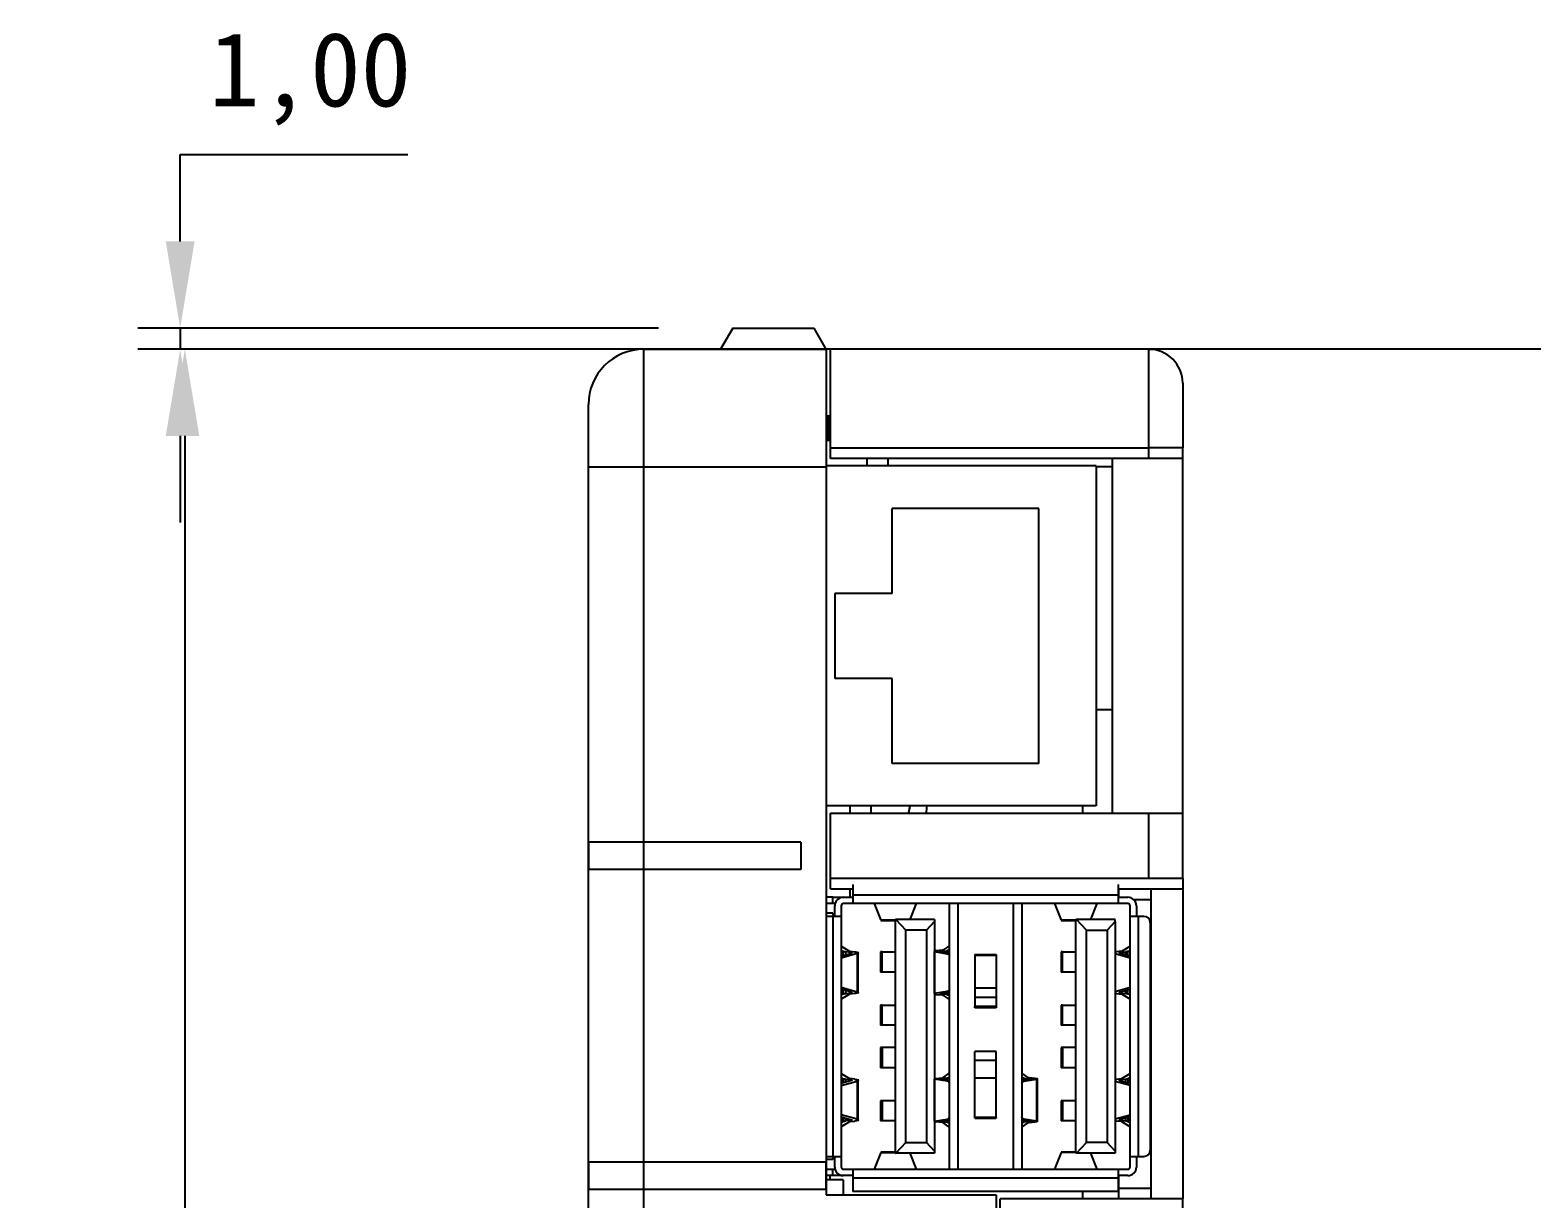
# Model space of a CAD drawing. Header units: inches. Extents: x 101 to 265, y 24 to 241.
# Drawn here: x 100.8 to 171.5, y 186.3 to 241.3 of the extents above; entities that cross this region are included whole.
import ezdxf

# ---------------------------------------------------------------- set-up
doc = ezdxf.new("R2010")
doc.units = ezdxf.units.IN
doc.header["$MEASUREMENT"] = 0
doc.styles.get("Standard").update_dxf_attribs({"font": 'simsun.ttc'})
doc.dimstyles.new('ISO-25', dxfattribs={"dimtxt": 2.5, "dimasz": 2.5, "dimexe": 1.25, "dimexo": 0.625, "dimtad": 1, "dimtxsty": 'Standard', "dimcen": 2.5, "dimadec": 0, "dimazin": 0, "dimtfac": 1, "dimtmove": 0, "dimatfit": 3, "dimfxl": 1, "dimarcsym": 0})

# ---------------------------------------------------------------- blocks, each defined once
blk = doc.blocks.new('*D20')
at = {"color": 0, "lineweight": -2}
for p, q in [((107.89, 231.325), (107.89, 235.405)), ((107.89, 235.405), (118.604, 235.405)), ((130.404, 227.245), (105.89, 227.245)), ((107.89, 227.245), (107.89, 226.245)), ((130.404, 226.245), (105.89, 226.245)), ((107.89, 222.165), (107.89, 218.085))]:
    blk.add_line(p, q, dxfattribs=at)
at = {"color": 0}
for points in [[(107.21, 231.325), (108.57, 231.325), (107.89, 227.245)], [(108.57, 222.165), (107.21, 222.165), (107.89, 226.245)]]:
    blk.add_solid(points, dxfattribs=at)
at = {"layer": 'Defpoints', "color": 0}
for p in [(130.404, 227.245), (107.89, 226.245), (130.404, 226.245)]:
    blk.add_point(p, dxfattribs=at)
at = {"color": 0, "insert": (114.009, 238.972), "char_height": 3.5, "attachment_point": 5}
blk.add_mtext('1,00', dxfattribs=at)
blk = doc.blocks.new('*D21')
at = {"color": 0, "lineweight": -2}
for p, q in [((178.126, 226.245), (106.11, 226.245)), ((108.11, 222.165), (108.11, 158.075)), ((108.11, 86.85), (108.11, 150.94)), ((178.126, 82.77), (106.11, 82.77))]:
    blk.add_line(p, q, dxfattribs=at)
at = {"color": 0}
for points in [[(108.79, 222.165), (107.43, 222.165), (108.11, 226.245)], [(107.43, 86.85), (108.79, 86.85), (108.11, 82.77)]]:
    blk.add_solid(points, dxfattribs=at)
at = {"layer": 'Defpoints', "color": 0}
for p in [(178.126, 226.245), (108.11, 82.77), (178.126, 82.77)]:
    blk.add_point(p, dxfattribs=at)
at = {"color": 0, "insert": (108.11, 154.507), "char_height": 3.5, "attachment_point": 5}
blk.add_mtext('143,47', dxfattribs=at)

msp = doc.modelspace()

# ---------------------------------------------------------------- linework, layer by layer
at = {"color": 7, "linetype": 'Continuous', "lineweight": 25}
for p, q in [((133.91, 227.245), (133.332, 226.245)), ((133.91, 227.245), (137.735, 227.245)), ((138.313, 226.245), (137.735, 227.245)), ((129.713, 226.245), (129.713, 220.706)), ((129.713, 226.245), (138.313, 226.245)), ((138.313, 226.245), (138.313, 220.706)), ((138.513, 226.245), (138.313, 226.245)), ((138.513, 221.607), (138.513, 226.245)), ((153.493, 226.245), (138.513, 226.245)), ((140.913, 226.245), (140.763, 226.245)), ((153.493, 221.607), (153.493, 226.245)), ((153.493, 226.245), (153.643, 226.245)), ((153.643, 226.238), (153.643, 226.245)), ((155.093, 224.645), (155.093, 221.607)), ((127.113, 220.706), (127.113, 223.645)), ((138.313, 223.12), (138.513, 223.12)), ((138.513, 221.957), (138.313, 221.957)), ((138.513, 221.607), (153.493, 221.607)), ((138.513, 221.107), (138.513, 221.607)), ((153.493, 221.107), (153.493, 221.607)), ((155.093, 221.107), (155.093, 221.607)), ((127.113, 96.807), (127.113, 220.706)), ((129.713, 220.706), (138.313, 220.706)), ((129.713, 220.706), (129.713, 96.807)), ((151.013, 220.757), (138.313, 220.757)), ((138.313, 220.706), (138.313, 186.457)), ((153.493, 221.107), (138.513, 221.107)), ((140.213, 221.107), (140.213, 220.757)), ((141.213, 221.107), (141.213, 220.757)), ((151.013, 220.757), (151.013, 204.757)), ((151.793, 204.407), (151.793, 221.107)), ((155.093, 204.407), (155.093, 221.107)), ((148.313, 218.757), (141.413, 218.757)), ((141.413, 214.757), (141.413, 218.757)), ((148.313, 206.757), (148.313, 218.757)), ((141.413, 214.757), (138.713, 214.757)), ((138.713, 214.757), (138.713, 210.757)), ((141.413, 210.757), (138.713, 210.757)), ((141.413, 206.757), (141.413, 210.757)), ((148.313, 206.757), (141.413, 206.757)), ((151.013, 204.757), (138.313, 204.757)), ((138.513, 201.354), (138.513, 204.407)), ((138.513, 204.407), (153.493, 204.407)), ((139.413, 204.757), (139.413, 204.407)), ((140.413, 204.757), (140.413, 204.407)), ((150.393, 204.407), (150.393, 204.757)), ((153.493, 201.354), (153.493, 204.407)), ((155.093, 201.354), (155.093, 204.407)), ((138.513, 200.857), (138.513, 201.357)), ((138.513, 201.354), (153.493, 201.354)), ((138.513, 200.857), (139.563, 200.857)), ((139.413, 200.857), (139.413, 200.457)), ((139.563, 201.057), (139.563, 200.557)), ((152.063, 200.557), (152.063, 201.057)), ((152.063, 200.857), (155.093, 200.857)), ((152.093, 200.457), (152.093, 200.857)), ((153.593, 200.857), (153.593, 186.257)), ((155.093, 201.354), (155.093, 200.857)), ((155.093, 200.857), (155.093, 186.257)), ((138.613, 200.457), (138.313, 200.457)), ((138.725, 200.157), (138.313, 200.157)), ((138.613, 200.157), (138.613, 200.457)), ((138.613, 200.457), (139.113, 200.457)), ((139.113, 200.457), (139.563, 200.457)), ((139.563, 200.157), (139.113, 200.157)), ((139.563, 200.557), (139.563, 200.157)), ((152.063, 200.557), (139.563, 200.557)), ((144.166, 200.157), (139.563, 200.157)), ((140.565, 200.157), (140.879, 199.37)), ((142.262, 199.407), (142.561, 200.157)), ((144.113, 187.657), (144.113, 200.157)), ((144.513, 200.157), (144.166, 200.157)), ((147.113, 200.157), (144.513, 200.157)), ((144.513, 187.657), (144.513, 200.157)), ((147.113, 200.157), (147.113, 187.657)), ((147.459, 200.157), (147.113, 200.157)), ((152.063, 200.157), (147.459, 200.157)), ((147.513, 200.157), (147.513, 187.657)), ((149.064, 200.157), (149.378, 199.37)), ((150.761, 199.407), (151.06, 200.157)), ((152.063, 200.157), (152.063, 200.557)), ((152.063, 200.457), (152.513, 200.457)), ((152.513, 200.157), (152.063, 200.157)), ((155.143, 200.348), (155.093, 200.348)), ((155.143, 200.331), (155.093, 200.331)), ((155.143, 200.239), (155.093, 200.239)), ((138.613, 199.707), (138.313, 199.707)), ((138.363, 199.557), (138.313, 199.553)), ((138.613, 199.557), (138.363, 199.557)), ((138.613, 199.707), (138.613, 199.557)), ((138.613, 199.557), (138.613, 188.257)), ((139.013, 199.557), (138.613, 199.557)), ((138.713, 199.557), (138.713, 200.057)), ((139.013, 200.057), (139.013, 199.557)), ((139.013, 199.557), (139.013, 188.257)), ((152.613, 199.557), (152.613, 200.057)), ((153.013, 199.557), (152.613, 199.557)), ((152.613, 188.257), (152.613, 199.557)), ((152.913, 200.057), (152.913, 199.557)), ((153.013, 188.257), (153.013, 199.557)), ((153.263, 199.557), (153.013, 199.557)), ((155.143, 200.083), (155.093, 200.083)), ((155.143, 199.549), (155.093, 199.549)), ((155.143, 199.532), (155.093, 199.532)), ((155.143, 199.439), (155.093, 199.439)), ((140.879, 199.37), (140.889, 199.373)), ((141.563, 199.37), (140.879, 199.37)), ((140.879, 199.357), (141.563, 199.357)), ((141.563, 188.407), (141.563, 199.407)), ((141.589, 199.407), (141.563, 199.407)), ((141.589, 199.407), (142.063, 198.907)), ((143.413, 199.407), (141.589, 199.407)), ((142.063, 188.907), (142.063, 198.907)), ((143.033, 198.907), (142.063, 198.907)), ((143.033, 198.907), (143.413, 199.309)), ((143.033, 198.907), (143.033, 188.907)), ((143.413, 199.407), (143.413, 199.309)), ((143.413, 199.309), (143.413, 188.506)), ((149.378, 199.37), (149.388, 199.373)), ((150.063, 199.37), (149.378, 199.37)), ((149.378, 199.357), (150.063, 199.357)), ((150.063, 188.407), (150.063, 199.407)), ((150.089, 199.407), (150.063, 199.407)), ((150.563, 198.907), (150.089, 199.407)), ((151.913, 199.407), (150.089, 199.407)), ((150.563, 198.907), (151.533, 198.907)), ((150.563, 188.907), (150.563, 198.907)), ((151.913, 199.309), (151.533, 198.907)), ((151.533, 198.907), (151.533, 188.907)), ((151.913, 199.309), (151.913, 199.407)), ((151.913, 199.309), (151.913, 188.506)), ((153.563, 199.257), (153.563, 188.557)), ((155.143, 199.346), (155.093, 199.346)), ((155.143, 199.284), (155.093, 199.284)), ((155.143, 199.115), (155.093, 199.115)), ((155.143, 198.874), (155.093, 198.874)), ((155.143, 198.811), (155.093, 198.811)), ((139.012, 198.158), (139.403, 197.92)), ((144.088, 198.158), (143.793, 197.963)), ((144.088, 198.158), (144.113, 198.174)), ((152.222, 197.92), (152.613, 198.158)), ((139.113, 197.908), (139.013, 197.969)), ((139.013, 197.691), (139.498, 197.829)), ((139.764, 197.807), (139.013, 197.592)), ((139.473, 197.851), (139.227, 197.881)), ((139.407, 197.92), (139.653, 197.89)), ((139.764, 197.807), (139.764, 196.008)), ((139.813, 195.925), (139.813, 197.89)), ((140.863, 197.882), (140.863, 196.932)), ((140.935, 197.882), (140.863, 197.882)), ((140.935, 196.932), (140.935, 197.882)), ((140.935, 197.882), (141.563, 197.882)), ((143.413, 197.897), (143.414, 197.896)), ((143.414, 195.919), (143.414, 197.896)), ((143.414, 197.896), (144.008, 197.797)), ((143.767, 197.959), (143.477, 197.933)), ((144.113, 197.836), (143.683, 197.907)), ((143.699, 197.916), (143.989, 197.942)), ((144.091, 197.96), (144.113, 197.975)), ((145.313, 197.757), (146.313, 197.757)), ((145.313, 197.757), (145.313, 197.727)), ((145.313, 197.727), (146.313, 197.727)), ((145.313, 197.727), (145.313, 196.171)), ((146.313, 197.757), (146.313, 197.727)), ((146.313, 197.727), (146.313, 196.171)), ((149.363, 197.882), (149.363, 196.932)), ((149.435, 197.882), (149.363, 197.882)), ((149.435, 196.932), (149.435, 197.882)), ((149.435, 197.882), (150.063, 197.882)), ((152.613, 197.592), (151.913, 197.792)), ((152.219, 197.92), (151.973, 197.89)), ((152.613, 197.691), (152.128, 197.829)), ((152.153, 197.851), (152.399, 197.881)), ((152.512, 197.908), (152.613, 197.969)), ((140.935, 196.932), (140.863, 196.932)), ((141.563, 196.932), (140.935, 196.932)), ((149.435, 196.932), (149.363, 196.932)), ((150.063, 196.932), (149.435, 196.932)), ((139.403, 195.894), (139.012, 195.657)), ((139.013, 196.223), (139.764, 196.008)), ((139.498, 195.985), (139.013, 196.124)), ((139.013, 195.846), (139.113, 195.907)), ((139.227, 195.934), (139.473, 195.964)), ((139.653, 195.925), (139.407, 195.895)), ((143.414, 195.919), (143.413, 195.919)), ((144.008, 196.019), (143.414, 195.919)), ((143.683, 195.909), (144.113, 195.98)), ((143.989, 195.873), (143.699, 195.899)), ((146.313, 196.171), (145.313, 196.171)), ((145.313, 196.171), (145.313, 195.731)), ((146.313, 196.171), (146.313, 195.731)), ((151.913, 196.023), (152.613, 196.223)), ((151.973, 195.925), (152.219, 195.895)), ((152.128, 195.985), (152.613, 196.124)), ((152.153, 195.964), (152.399, 195.934)), ((152.613, 195.657), (152.222, 195.894)), ((152.613, 195.846), (152.512, 195.907)), ((140.863, 195.382), (140.863, 194.432)), ((140.935, 195.382), (140.863, 195.382)), ((140.935, 194.432), (140.935, 195.382)), ((140.935, 195.382), (141.563, 195.382)), ((143.477, 195.883), (143.767, 195.857)), ((143.793, 195.852), (144.088, 195.657)), ((144.088, 195.657), (144.113, 195.64)), ((144.113, 195.84), (144.091, 195.855)), ((145.313, 195.731), (145.313, 195.307)), ((146.313, 195.731), (145.313, 195.731)), ((146.313, 195.307), (145.313, 195.307)), ((145.313, 195.257), (145.313, 195.307)), ((146.313, 195.257), (145.313, 195.257)), ((146.313, 195.731), (146.313, 195.307)), ((146.313, 195.307), (146.313, 195.257)), ((149.363, 195.382), (149.363, 194.432)), ((149.435, 195.382), (149.363, 195.382)), ((149.435, 194.432), (149.435, 195.382)), ((149.435, 195.382), (150.063, 195.382)), ((140.935, 194.432), (140.863, 194.432)), ((141.563, 194.432), (140.935, 194.432)), ((149.435, 194.432), (149.363, 194.432)), ((150.063, 194.432), (149.435, 194.432)), ((140.863, 193.382), (140.863, 192.432)), ((140.935, 193.382), (140.863, 193.382)), ((140.935, 193.382), (140.935, 192.432)), ((141.563, 193.382), (140.935, 193.382)), ((146.313, 193.201), (145.313, 193.201)), ((145.313, 192.777), (145.313, 193.201)), ((146.313, 192.777), (146.313, 193.201)), ((149.363, 193.382), (149.363, 192.432)), ((149.435, 193.382), (149.363, 193.382)), ((149.435, 193.382), (149.435, 192.432)), ((150.063, 193.382), (149.435, 193.382)), ((140.935, 192.432), (140.863, 192.432)), ((141.563, 192.432), (140.935, 192.432)), ((146.313, 192.777), (145.313, 192.777)), ((145.313, 191.954), (145.313, 192.777)), ((146.313, 191.954), (146.313, 192.777)), ((149.435, 192.432), (149.363, 192.432)), ((150.063, 192.432), (149.435, 192.432)), ((139.012, 192.158), (139.403, 191.92)), ((139.013, 191.969), (139.113, 191.908)), ((139.498, 191.829), (139.013, 191.691)), ((139.013, 191.592), (139.764, 191.807)), ((139.473, 191.851), (139.227, 191.881)), ((139.653, 191.89), (139.407, 191.92)), ((139.764, 191.807), (139.764, 190.008)), ((139.813, 189.925), (139.813, 191.89)), ((143.414, 191.895), (143.413, 191.895)), ((143.414, 189.918), (143.414, 191.895)), ((144.008, 191.796), (143.414, 191.895)), ((143.477, 191.932), (143.767, 191.958)), ((143.683, 191.906), (144.113, 191.834)), ((143.989, 191.942), (143.699, 191.915)), ((143.793, 191.963), (144.088, 192.158)), ((144.088, 192.158), (144.113, 192.174)), ((144.113, 191.974), (144.091, 191.96)), ((145.313, 191.954), (146.313, 191.954)), ((145.313, 190.087), (145.313, 191.954)), ((146.313, 190.087), (146.313, 191.954)), ((147.832, 191.963), (147.513, 192.174)), ((147.513, 191.974), (147.535, 191.96)), ((147.942, 191.906), (147.513, 191.834)), ((147.617, 191.796), (148.211, 191.895)), ((147.636, 191.942), (147.926, 191.915)), ((148.148, 191.932), (147.858, 191.958)), ((148.211, 191.895), (148.211, 189.918)), ((148.253, 189.882), (148.253, 191.932)), ((152.613, 191.592), (151.913, 191.792)), ((151.973, 191.89), (152.219, 191.92)), ((152.128, 191.829), (152.613, 191.691)), ((152.399, 191.881), (152.153, 191.851)), ((152.222, 191.92), (152.613, 192.158)), ((152.613, 191.969), (152.512, 191.908)), ((140.863, 190.882), (140.863, 189.932)), ((140.935, 190.882), (140.863, 190.882)), ((140.935, 190.882), (140.935, 189.932)), ((141.563, 190.882), (140.935, 190.882)), ((149.363, 190.882), (149.363, 189.932)), ((149.435, 190.882), (149.363, 190.882)), ((149.435, 190.882), (149.435, 189.932)), ((150.063, 190.882), (149.435, 190.882)), ((139.403, 189.894), (139.012, 189.657)), ((139.764, 190.008), (139.013, 190.223)), ((139.013, 190.124), (139.498, 189.985)), ((139.113, 189.907), (139.013, 189.846)), ((139.473, 189.964), (139.227, 189.934)), ((139.407, 189.895), (139.653, 189.925)), ((140.935, 189.932), (140.863, 189.932)), ((141.563, 189.932), (140.935, 189.932)), ((143.413, 189.918), (143.414, 189.918)), ((143.414, 189.918), (144.008, 190.017)), ((143.767, 189.856), (143.477, 189.882)), ((144.113, 189.979), (143.683, 189.908)), ((143.699, 189.898), (143.989, 189.872)), ((144.088, 189.657), (143.793, 189.851)), ((144.088, 189.657), (144.113, 189.64)), ((144.091, 189.854), (144.113, 189.84)), ((146.313, 190.087), (145.313, 190.087)), ((145.313, 190.057), (145.313, 190.087)), ((145.313, 190.057), (146.313, 190.057)), ((146.313, 190.087), (146.313, 190.057)), ((147.513, 189.979), (147.942, 189.908)), ((147.535, 189.854), (147.513, 189.84)), ((147.513, 189.64), (147.832, 189.851)), ((148.211, 189.918), (147.617, 190.017)), ((147.926, 189.898), (147.636, 189.872)), ((147.858, 189.856), (148.148, 189.882)), ((149.435, 189.932), (149.363, 189.932)), ((150.063, 189.932), (149.435, 189.932)), ((151.913, 190.023), (152.613, 190.223)), ((152.219, 189.895), (151.973, 189.925)), ((152.613, 190.124), (152.128, 189.985)), ((152.153, 189.964), (152.399, 189.934)), ((152.613, 189.657), (152.222, 189.894)), ((152.512, 189.907), (152.613, 189.846)), ((142.063, 188.907), (141.589, 188.407)), ((142.063, 188.907), (143.033, 188.907)), ((143.413, 188.506), (143.033, 188.907)), ((150.089, 188.407), (150.563, 188.907)), ((151.533, 188.907), (150.563, 188.907)), ((151.913, 188.506), (151.533, 188.907)), ((138.313, 188.262), (138.363, 188.257)), ((138.613, 188.107), (138.313, 188.107)), ((138.363, 188.257), (138.613, 188.257)), ((138.613, 188.257), (139.013, 188.257)), ((138.613, 188.257), (138.613, 188.107)), ((138.713, 187.757), (138.713, 188.257)), ((139.013, 188.257), (139.013, 187.757)), ((140.879, 188.444), (140.565, 187.657)), ((141.563, 188.457), (140.879, 188.457)), ((140.889, 188.448), (140.879, 188.444)), ((140.879, 188.444), (141.563, 188.444)), ((141.563, 188.407), (141.589, 188.407)), ((143.413, 188.407), (141.589, 188.407)), ((142.561, 187.657), (142.262, 188.407)), ((143.413, 188.506), (143.413, 188.407)), ((149.378, 188.444), (149.064, 187.657)), ((150.063, 188.457), (149.378, 188.457)), ((149.388, 188.448), (149.378, 188.444)), ((150.063, 188.444), (149.378, 188.444)), ((150.089, 188.407), (150.063, 188.407)), ((151.913, 188.407), (150.089, 188.407)), ((151.06, 187.657), (150.761, 188.407)), ((151.913, 188.506), (151.913, 188.407)), ((152.613, 188.257), (153.013, 188.257)), ((152.613, 187.757), (152.613, 188.257)), ((152.913, 188.257), (152.913, 187.757)), ((153.013, 188.257), (153.263, 188.257)), ((138.313, 187.657), (138.725, 187.657)), ((138.613, 187.357), (138.613, 187.657)), ((139.113, 187.657), (139.563, 187.657)), ((139.563, 187.657), (139.563, 187.257)), ((139.563, 187.657), (144.166, 187.657)), ((144.166, 187.657), (144.513, 187.657)), ((144.513, 187.657), (147.113, 187.657)), ((147.113, 187.657), (147.459, 187.657)), ((147.459, 187.657), (152.063, 187.657)), ((152.063, 187.257), (152.063, 187.657)), ((152.063, 187.657), (152.513, 187.657)), ((138.613, 187.357), (138.313, 187.357)), ((139.113, 187.157), (138.313, 187.157)), ((138.493, 187.157), (138.493, 187.357)), ((139.113, 187.357), (138.613, 187.357)), ((139.563, 187.357), (139.113, 187.357)), ((139.113, 187.157), (139.113, 186.457)), ((139.563, 187.257), (139.563, 186.607)), ((139.563, 187.257), (152.063, 187.257)), ((152.513, 187.357), (152.063, 187.357)), ((152.063, 186.607), (152.063, 187.257)), ((152.093, 186.757), (152.093, 187.357)), ((152.093, 186.757), (153.593, 186.757)), ((152.093, 186.257), (152.093, 186.757)), ((138.313, 186.457), (146.313, 186.457)), ((152.063, 186.607), (139.563, 186.607)), ((146.313, 186.457), (146.313, 184.457)), ((146.493, 183.604), (146.493, 186.257)), ((153.493, 186.257), (146.493, 186.257)), ((150.393, 186.257), (150.393, 186.607)), ((155.093, 183.604), (155.093, 186.257))]:
    msp.add_line(p, q, dxfattribs=at)
at = {"color": 8, "linetype": 'Continuous', "lineweight": 25}
for p, q in [((138.416, 221.957), (138.416, 223.12)), ((151.793, 220.713), (151.013, 220.713)), ((151.793, 209.282), (151.013, 209.282)), ((152.777, 200.357), (153.593, 200.357)), ((144.088, 198.158), (144.113, 198.158)), ((139.113, 197.719), (139.113, 197.908)), ((139.227, 197.752), (139.227, 197.881)), ((139.473, 197.822), (139.473, 197.851)), ((143.699, 197.905), (143.699, 197.916)), ((143.989, 197.942), (143.989, 197.856)), ((144.008, 197.797), (144.113, 197.802)), ((144.091, 197.839), (144.091, 197.96)), ((152.153, 197.822), (152.153, 197.851)), ((152.399, 197.881), (152.399, 197.752)), ((152.512, 197.719), (152.512, 197.908)), ((139.113, 195.907), (139.113, 196.095)), ((139.227, 195.934), (139.227, 196.063)), ((139.473, 195.964), (139.473, 195.993)), ((143.699, 195.899), (143.699, 195.911)), ((143.989, 195.96), (143.989, 195.873)), ((144.113, 196.015), (144.008, 196.019)), ((144.091, 195.855), (144.091, 195.977)), ((152.153, 195.964), (152.153, 195.993)), ((152.399, 196.063), (152.399, 195.934)), ((152.512, 195.907), (152.512, 196.095)), ((144.113, 195.657), (144.088, 195.657)), ((139.113, 191.908), (139.113, 191.719)), ((139.227, 191.752), (139.227, 191.881)), ((139.473, 191.851), (139.473, 191.822)), ((143.699, 191.915), (143.699, 191.904)), ((143.989, 191.942), (143.989, 191.855)), ((144.113, 191.8), (144.008, 191.796)), ((144.113, 192.158), (144.088, 192.158)), ((144.091, 191.96), (144.091, 191.838)), ((147.513, 191.8), (147.617, 191.796)), ((147.535, 191.96), (147.535, 191.838)), ((147.636, 191.855), (147.636, 191.942)), ((147.926, 191.915), (147.926, 191.904)), ((152.153, 191.851), (152.153, 191.822)), ((152.399, 191.881), (152.399, 191.752)), ((152.512, 191.908), (152.512, 191.719)), ((139.113, 190.095), (139.113, 189.907)), ((139.227, 189.934), (139.227, 190.063)), ((139.473, 189.993), (139.473, 189.964)), ((143.699, 189.91), (143.699, 189.898)), ((143.989, 189.959), (143.989, 189.872)), ((144.008, 190.017), (144.113, 190.013)), ((144.088, 189.657), (144.113, 189.657)), ((144.091, 189.975), (144.091, 189.854)), ((147.617, 190.017), (147.513, 190.013)), ((147.535, 189.975), (147.535, 189.854)), ((147.636, 189.872), (147.636, 189.959)), ((147.926, 189.91), (147.926, 189.898)), ((152.153, 189.993), (152.153, 189.964)), ((152.399, 190.063), (152.399, 189.934)), ((152.512, 190.095), (152.512, 189.907))]:
    msp.add_line(p, q, dxfattribs=at)
at = {"color": 7, "linetype": 'Continuous'}
for p, q in [((137.113, 203.044), (127.113, 203.044)), ((127.113, 203.044), (127.113, 201.764)), ((137.113, 203.044), (137.113, 201.764)), ((137.113, 201.764), (127.113, 201.764)), ((138.313, 187.984), (127.113, 187.984)), ((127.113, 187.984), (127.113, 186.704)), ((138.313, 186.704), (138.313, 187.984)), ((138.313, 186.704), (127.113, 186.704))]:
    msp.add_line(p, q, dxfattribs=at)
at = {"color": 7, "linetype": 'Continuous', "lineweight": 25, "flags": 128}
for points in [[(127.113, 220.706), (127.162, 220.706), (127.31, 220.706), (127.551, 220.706), (127.874, 220.706), (128.268, 220.706), (128.718, 220.706), (129.205, 220.706), (129.713, 220.706)], [(142.186, 204.407), (142.2, 204.461), (142.255, 204.757)]]:
    msp.add_lwpolyline(points, dxfattribs=at)
at = {"color": 7, "linetype": 'Continuous', "lineweight": 25}
for centre, radius, start, end in [((129.713, 223.645), 2.6, 90, 180), ((153.493, 224.645), 1.6, 0, 90), ((139.783, 205.057), 2.49, 344.87685, 353.08862), ((139.783, 205.057), 3.29, 348.61178, 354.77462), ((139.113, 200.057), 0.4, 90, 180), ((139.113, 200.057), 0.1, 90, 180), ((152.513, 200.057), 0.4, 0, 90), ((152.513, 200.057), 0.1, 0, 90), ((153.263, 199.257), 0.3, 0, 90), ((153.263, 188.557), 0.3, 270, 0), ((139.113, 187.757), 0.4, 180, 270), ((139.113, 187.757), 0.1, 180, 270), ((152.513, 187.757), 0.4, 270, 0), ((152.513, 187.757), 0.1, 270, 0)]:
    msp.add_arc(centre, radius, start, end, dxfattribs=at)
for points, knots in [([(155.093, 221.607), (155.072, 221.607), (155.031, 221.608), (154.748, 221.607), (154.435, 221.607), (154.151, 221.607), (153.832, 221.607), (153.607, 221.607), (153.493, 221.607)], [0, 0, 0, 0, 0.2335457, 0.4774442, 0.6038979, 0.7330624, 0.865049, 1, 1, 1, 1]), ([(155.093, 221.107), (155.063, 221.107), (155.005, 221.107), (154.582, 221.107), (154.053, 221.107), (153.68, 221.107), (153.493, 221.107)], [0, 0, 0, 0, 0.279692, 0.5588, 0.77899, 1, 1, 1, 1]), ([(153.493, 204.407), (153.73, 204.407), (154.205, 204.407), (154.73, 204.407), (155.039, 204.407), (155.075, 204.407), (155.093, 204.407)], [0, 0, 0, 0, 0.280032, 0.559509, 0.779639, 1, 1, 1, 1]), ([(153.493, 201.354), (153.73, 201.354), (154.205, 201.354), (154.73, 201.354), (155.039, 201.354), (155.075, 201.354), (155.093, 201.354)], [0, 0, 0, 0, 0.280032, 0.559509, 0.779639, 1, 1, 1, 1]), ([(139.227, 197.881), (139.198, 197.885), (139.146, 197.893), (139.123, 197.903), (139.113, 197.908)], [0, 0, 0, 0, 0.559052, 1, 1, 1, 1]), ([(139.407, 197.92), (139.406, 197.92), (139.404, 197.92), (139.403, 197.92), (139.403, 197.92)], [0, 0, 0, 0, 0.559052, 1, 1, 1, 1]), ([(139.473, 197.851), (139.482, 197.849), (139.503, 197.846), (139.514, 197.84), (139.512, 197.834), (139.502, 197.831), (139.498, 197.829)], [0, 0, 0, 0, 0.270442, 0.561562, 0.788565, 1, 1, 1, 1]), ([(139.653, 197.89), (139.69, 197.884), (139.769, 197.872), (139.816, 197.848), (139.814, 197.825), (139.78, 197.813), (139.764, 197.807)], [0, 0, 0, 0, 0.271095, 0.561286, 0.787783, 1, 1, 1, 1]), ([(143.477, 197.933), (143.463, 197.932), (143.438, 197.929), (143.42, 197.926), (143.413, 197.925)], [0, 0, 0, 0, 0.55989, 1, 1, 1, 1]), ([(143.683, 197.907), (143.679, 197.908), (143.671, 197.91), (143.673, 197.912), (143.683, 197.915), (143.693, 197.916), (143.699, 197.916)], [0, 0, 0, 0, 0.2744332, 0.5615225, 0.7857508, 1, 1, 1, 1]), ([(143.793, 197.963), (143.79, 197.963), (143.786, 197.961), (143.773, 197.96), (143.767, 197.959)], [0, 0, 0, 0, 0.560196, 1, 1, 1, 1]), ([(144.091, 197.96), (144.081, 197.957), (144.063, 197.95), (144.012, 197.945), (143.989, 197.942)], [0, 0, 0, 0, 0.560196, 1, 1, 1, 1]), ([(144.008, 197.797), (144.039, 197.789), (144.078, 197.778), (144.106, 197.719), (144.113, 197.706)], [0, 0, 0, 0, 0.783316, 1, 1, 1, 1]), ([(151.913, 197.881), (151.923, 197.883), (151.942, 197.886), (151.963, 197.888), (151.973, 197.89)], [0, 0, 0, 0, 0.560325, 1, 1, 1, 1]), ([(152.128, 197.829), (152.122, 197.831), (152.11, 197.835), (152.113, 197.842), (152.129, 197.847), (152.145, 197.85), (152.153, 197.851)], [0, 0, 0, 0, 0.27156, 0.563006, 0.78948, 1, 1, 1, 1]), ([(152.222, 197.92), (152.222, 197.92), (152.221, 197.92), (152.219, 197.92), (152.219, 197.92)], [0, 0, 0, 0, 0.56098, 1, 1, 1, 1]), ([(152.512, 197.908), (152.498, 197.902), (152.474, 197.891), (152.422, 197.884), (152.399, 197.881)], [0, 0, 0, 0, 0.56098, 1, 1, 1, 1]), ([(139.113, 195.907), (139.127, 195.913), (139.151, 195.923), (139.204, 195.931), (139.227, 195.934)], [0, 0, 0, 0, 0.56098, 1, 1, 1, 1]), ([(139.403, 195.894), (139.403, 195.894), (139.404, 195.895), (139.406, 195.895), (139.407, 195.895)], [0, 0, 0, 0, 0.56098, 1, 1, 1, 1]), ([(139.498, 195.985), (139.503, 195.983), (139.515, 195.979), (139.512, 195.973), (139.496, 195.967), (139.48, 195.965), (139.473, 195.964)], [0, 0, 0, 0, 0.27156, 0.563006, 0.78948, 1, 1, 1, 1]), ([(139.764, 196.008), (139.784, 196), (139.824, 195.984), (139.805, 195.959), (139.745, 195.938), (139.683, 195.929), (139.653, 195.925)], [0, 0, 0, 0, 0.272352, 0.562902, 0.788815, 1, 1, 1, 1]), ([(143.413, 195.891), (143.423, 195.889), (143.441, 195.886), (143.466, 195.884), (143.477, 195.883)], [0, 0, 0, 0, 0.560112, 1, 1, 1, 1]), ([(143.699, 195.899), (143.692, 195.9), (143.679, 195.902), (143.672, 195.904), (143.673, 195.907), (143.68, 195.908), (143.683, 195.909)], [0, 0, 0, 0, 0.274237, 0.561275, 0.7855888, 1, 1, 1, 1]), ([(144.113, 196.107), (144.101, 196.088), (144.07, 196.038), (144.031, 196.026), (144.008, 196.019)], [0, 0, 0, 0, 0.386191, 1, 1, 1, 1]), ([(151.973, 195.925), (151.961, 195.927), (151.939, 195.929), (151.921, 195.933), (151.913, 195.934)], [0, 0, 0, 0, 0.559674, 1, 1, 1, 1]), ([(152.153, 195.964), (152.143, 195.965), (152.122, 195.969), (152.111, 195.975), (152.113, 195.981), (152.123, 195.984), (152.128, 195.985)], [0, 0, 0, 0, 0.2704415, 0.5615616, 0.7885653, 1, 1, 1, 1]), ([(152.219, 195.895), (152.219, 195.895), (152.221, 195.895), (152.222, 195.894), (152.222, 195.894)], [0, 0, 0, 0, 0.559052, 1, 1, 1, 1]), ([(152.399, 195.934), (152.427, 195.93), (152.479, 195.922), (152.502, 195.912), (152.512, 195.907)], [0, 0, 0, 0, 0.559052, 1, 1, 1, 1]), ([(143.767, 195.857), (143.774, 195.856), (143.787, 195.854), (143.791, 195.853), (143.793, 195.852)], [0, 0, 0, 0, 0.559815, 1, 1, 1, 1]), ([(143.989, 195.873), (144.017, 195.87), (144.068, 195.865), (144.084, 195.858), (144.091, 195.855)], [0, 0, 0, 0, 0.559815, 1, 1, 1, 1]), ([(139.227, 191.881), (139.198, 191.885), (139.146, 191.893), (139.123, 191.903), (139.113, 191.908)], [0, 0, 0, 0, 0.5590517, 1, 1, 1, 1]), ([(139.407, 191.92), (139.406, 191.92), (139.404, 191.92), (139.403, 191.92), (139.403, 191.92)], [0, 0, 0, 0, 0.559052, 1, 1, 1, 1]), ([(139.473, 191.851), (139.482, 191.849), (139.503, 191.846), (139.514, 191.84), (139.512, 191.834), (139.502, 191.831), (139.498, 191.829)], [0, 0, 0, 0, 0.270442, 0.561562, 0.788565, 1, 1, 1, 1]), ([(139.653, 191.89), (139.69, 191.884), (139.769, 191.872), (139.816, 191.848), (139.814, 191.825), (139.78, 191.813), (139.764, 191.807)], [0, 0, 0, 0, 0.271095, 0.561286, 0.787783, 1, 1, 1, 1]), ([(143.413, 191.924), (143.423, 191.926), (143.441, 191.929), (143.466, 191.931), (143.477, 191.932)], [0, 0, 0, 0, 0.5601119, 1, 1, 1, 1]), ([(143.683, 191.906), (143.679, 191.907), (143.671, 191.909), (143.673, 191.911), (143.683, 191.914), (143.693, 191.915), (143.699, 191.915)], [0, 0, 0, 0, 0.274433, 0.561524, 0.785752, 1, 1, 1, 1]), ([(143.767, 191.958), (143.774, 191.959), (143.787, 191.96), (143.791, 191.962), (143.793, 191.963)], [0, 0, 0, 0, 0.559815, 1, 1, 1, 1]), ([(144.091, 191.96), (144.081, 191.956), (144.063, 191.949), (144.012, 191.944), (143.989, 191.942)], [0, 0, 0, 0, 0.560197, 1, 1, 1, 1]), ([(144.113, 191.707), (144.101, 191.727), (144.07, 191.777), (144.031, 191.789), (144.008, 191.796)], [0, 0, 0, 0, 0.386191, 1, 1, 1, 1]), ([(147.513, 191.707), (147.525, 191.727), (147.556, 191.777), (147.594, 191.789), (147.617, 191.796)], [0, 0, 0, 0, 0.386191, 1, 1, 1, 1]), ([(147.636, 191.942), (147.608, 191.945), (147.558, 191.95), (147.542, 191.957), (147.535, 191.96)], [0, 0, 0, 0, 0.559815, 1, 1, 1, 1]), ([(147.858, 191.958), (147.851, 191.959), (147.838, 191.96), (147.834, 191.962), (147.832, 191.963)], [0, 0, 0, 0, 0.559815, 1, 1, 1, 1]), ([(147.926, 191.915), (147.933, 191.915), (147.947, 191.913), (147.954, 191.911), (147.952, 191.908), (147.945, 191.907), (147.942, 191.906)], [0, 0, 0, 0, 0.274237, 0.561275, 0.7855888, 1, 1, 1, 1]), ([(148.148, 191.932), (148.174, 191.929), (148.229, 191.923), (148.256, 191.913), (148.251, 191.903), (148.224, 191.898), (148.211, 191.895)], [0, 0, 0, 0, 0.274237, 0.561275, 0.785589, 1, 1, 1, 1]), ([(151.913, 191.881), (151.923, 191.883), (151.942, 191.886), (151.963, 191.888), (151.973, 191.89)], [0, 0, 0, 0, 0.5603252, 1, 1, 1, 1]), ([(152.128, 191.829), (152.122, 191.831), (152.11, 191.835), (152.113, 191.842), (152.129, 191.847), (152.145, 191.85), (152.153, 191.851)], [0, 0, 0, 0, 0.2715596, 0.5630063, 0.7894799, 1, 1, 1, 1]), ([(152.222, 191.92), (152.222, 191.92), (152.221, 191.92), (152.219, 191.92), (152.219, 191.92)], [0, 0, 0, 0, 0.56098, 1, 1, 1, 1]), ([(152.512, 191.908), (152.498, 191.902), (152.474, 191.891), (152.422, 191.884), (152.399, 191.881)], [0, 0, 0, 0, 0.5609801, 1, 1, 1, 1]), ([(139.113, 189.907), (139.127, 189.913), (139.151, 189.923), (139.204, 189.931), (139.227, 189.934)], [0, 0, 0, 0, 0.56098, 1, 1, 1, 1]), ([(139.403, 189.894), (139.403, 189.894), (139.404, 189.895), (139.406, 189.895), (139.407, 189.895)], [0, 0, 0, 0, 0.5609801, 1, 1, 1, 1]), ([(139.498, 189.985), (139.503, 189.983), (139.515, 189.979), (139.512, 189.973), (139.496, 189.967), (139.48, 189.965), (139.473, 189.964)], [0, 0, 0, 0, 0.2715596, 0.5630063, 0.7894799, 1, 1, 1, 1]), ([(139.764, 190.008), (139.784, 190), (139.824, 189.984), (139.805, 189.959), (139.745, 189.938), (139.683, 189.929), (139.653, 189.925)], [0, 0, 0, 0, 0.272352, 0.562902, 0.788815, 1, 1, 1, 1]), ([(143.477, 189.882), (143.463, 189.883), (143.438, 189.886), (143.42, 189.888), (143.413, 189.89)], [0, 0, 0, 0, 0.5598905, 1, 1, 1, 1]), ([(143.699, 189.898), (143.692, 189.899), (143.679, 189.901), (143.672, 189.903), (143.673, 189.906), (143.68, 189.907), (143.683, 189.908)], [0, 0, 0, 0, 0.274238, 0.561276, 0.785589, 1, 1, 1, 1]), ([(143.793, 189.851), (143.79, 189.852), (143.786, 189.854), (143.773, 189.855), (143.767, 189.856)], [0, 0, 0, 0, 0.560196, 1, 1, 1, 1]), ([(143.989, 189.872), (144.017, 189.869), (144.068, 189.864), (144.084, 189.857), (144.091, 189.854)], [0, 0, 0, 0, 0.559816, 1, 1, 1, 1]), ([(144.008, 190.017), (144.039, 190.026), (144.078, 190.037), (144.106, 190.096), (144.113, 190.108)], [0, 0, 0, 0, 0.783316, 1, 1, 1, 1]), ([(147.617, 190.017), (147.586, 190.026), (147.547, 190.037), (147.519, 190.096), (147.513, 190.108)], [0, 0, 0, 0, 0.783316, 1, 1, 1, 1]), ([(147.535, 189.854), (147.544, 189.858), (147.562, 189.865), (147.614, 189.87), (147.636, 189.872)], [0, 0, 0, 0, 0.560196, 1, 1, 1, 1]), ([(147.832, 189.851), (147.835, 189.852), (147.839, 189.854), (147.852, 189.855), (147.858, 189.856)], [0, 0, 0, 0, 0.560196, 1, 1, 1, 1]), ([(147.942, 189.908), (147.946, 189.907), (147.954, 189.905), (147.952, 189.902), (147.943, 189.9), (147.932, 189.899), (147.926, 189.898)], [0, 0, 0, 0, 0.274433, 0.561522, 0.785751, 1, 1, 1, 1]), ([(148.243, 189.897), (148.233, 189.894), (148.213, 189.889), (148.169, 189.884), (148.148, 189.882)], [0, 0, 0, 0, 0.511379, 1, 1, 1, 1]), ([(148.211, 189.918), (148.229, 189.915), (148.254, 189.91), (148.249, 189.905), (148.247, 189.904)], [0, 0, 0, 0, 0.719283, 1, 1, 1, 1]), ([(151.973, 189.925), (151.961, 189.927), (151.939, 189.929), (151.921, 189.933), (151.913, 189.934)], [0, 0, 0, 0, 0.5596742, 1, 1, 1, 1]), ([(152.153, 189.964), (152.143, 189.965), (152.122, 189.969), (152.111, 189.975), (152.113, 189.981), (152.123, 189.984), (152.128, 189.985)], [0, 0, 0, 0, 0.270442, 0.561562, 0.788565, 1, 1, 1, 1]), ([(152.219, 189.895), (152.219, 189.895), (152.221, 189.895), (152.222, 189.894), (152.222, 189.894)], [0, 0, 0, 0, 0.559052, 1, 1, 1, 1]), ([(152.399, 189.934), (152.427, 189.93), (152.479, 189.922), (152.502, 189.912), (152.512, 189.907)], [0, 0, 0, 0, 0.559052, 1, 1, 1, 1]), ([(155.093, 186.257), (155.063, 186.257), (155.005, 186.257), (154.582, 186.257), (154.053, 186.257), (153.68, 186.257), (153.493, 186.257)], [0, 0, 0, 0, 0.279692, 0.5588, 0.77899, 1, 1, 1, 1])]:
    msp.add_open_spline(points, degree=3, knots=knots, dxfattribs=at)

# ---------------------------------------------------------------- dimensions: what is measured, and where the dimension line sits
dim = msp.add_linear_dim(base=(107.89, 226.245), p1=(130.404, 227.245), p2=(130.404, 226.245), angle=90, dimstyle='ISO-25', override={"dimtxt": 3.5, "dimasz": 4.08, "dimexe": 2, "dimexo": 0, "dimgap": 1.524, "dimtih": 1, "dimtoh": 1, "dimzin": 0, "dimadec": 2, "dimtzin": 0})
dim.commit()
dim.dimension.update_dxf_attribs({"geometry": '*D20', "text_midpoint": (114.009, 235.405), "dimtype": 160})
dim = msp.add_linear_dim(base=(108.1101, 82.7701), p1=(178.1263, 226.2447), p2=(178.1263, 82.7701), angle=90, dimstyle='ISO-25', override={"dimtxt": 3.5, "dimasz": 4.08, "dimexe": 2, "dimexo": 0, "dimgap": 1.524, "dimtih": 1, "dimtoh": 1, "dimzin": 0, "dimadec": 2, "dimtzin": 0})
dim.commit()
dim.dimension.update_dxf_attribs({"geometry": '*D21', "text_midpoint": (108.1101, 154.5074)})

doc.saveas('drawing.dxf')
